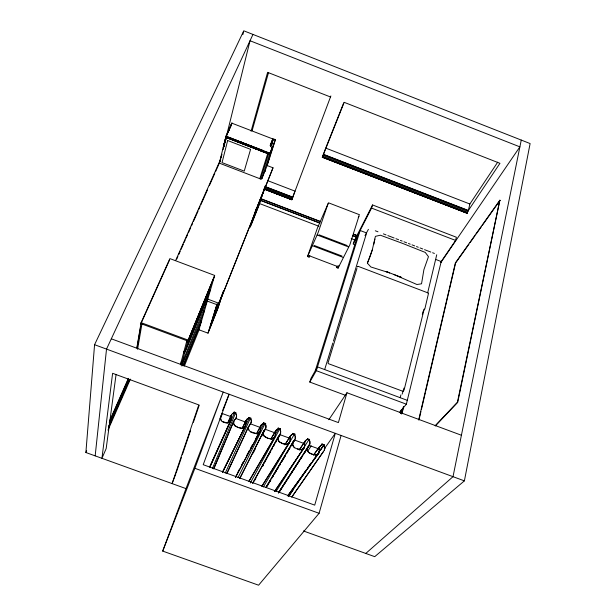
<?xml version="1.0" encoding="UTF-8"?>
<svg xmlns="http://www.w3.org/2000/svg" width="616" height="616" viewBox="0 0 616 616"><rect width="100%" height="100%" fill="white"/><g stroke="black" fill="none" stroke-linecap="round" stroke-linejoin="round"><path stroke-width="0.92" d="M318.734 452.221L323.585 445.122L324.794 448.34L324.17 450.488L291.845 497.05M223.57 146.793L223.423 147.162L224.532 144.498L224.401 145.03M225.148 140.256L225.849 138.608M272.187 140.748L272.826 140.995C272.041 136.798 278.532 141.387 273.435 139.27L270.77 145.992M341.095 435.474L319.096 513.297L258.597 585.2L162.709 551.097L194.879 468.306L223.223 392.076L185.994 488.611L85.886 452.521L94.571 344.706L243.767 30.8L530.114 143.559L464.387 480.865L374.721 556.664L303.388 530.946M264.749 171.41L264.888 170.971M95.172 455.863L106.522 349.103L252.968 34.427M116.078 374.374L106.175 448.571L101.94 458.304L112.605 373.304L198.799 404.912L172.087 483.599L175.86 473.75M319.311 451.051L318.68 453.207L288.257 495.056M264.364 172.318L264.68 171.487L264.549 171.903M307.446 447.894L307.376 450.242L308.477 452.39M304.666 445.738L304.011 447.894L274.366 491.63M136.814 347.986L141.102 322.668L169.893 258.597L214.661 275.429L214.36 276.453L187.857 341.048L140.941 323.646L169.685 259.659M137.175 347.17L140.679 326.557M140.995 324.686L141.318 322.815M295.318 438.838L295.002 435.389M137.591 349.264L141.919 324.016M289.951 436.867L289.882 439.27M289.99 440.417L289.405 442.635L261.946 486.209M398.875 276.392L401.124 277.246L386.086 271.517L389.659 272.88L370.909 266.99L367.367 263.171L372.272 249.95L375.398 236.359L380.365 235.212L402.995 243.559L425.248 252.414L428.467 256.672L423.893 269.669L421.544 283.814L416.932 284.507L393.609 274.382M279.395 435.42L280.65 433.518L280.357 430.076M275.175 432.702L275.775 430.507L277.508 429.029M275.275 435.088L274.582 437.229L248.995 481.119M260.46 427.365L261.076 425.171L262.832 423.7M250.35 418.464L250.982 418.303L250.319 418.418C253.268 421.875 249.08 424.578 248.302 427.689C248.102 432.263 253.515 433.264 257.026 433.787C259.967 433.364 261.099 429.922 260.345 427.35M250.982 419.411C253.438 423.554 246.485 425.841 248.864 429.953M248.117 418.364C243.435 420.22 248.032 427.681 242.196 428.42L238.192 427.596L234.588 425.633L233.549 423.5L233.726 421.175L213.66 468.899M249.264 418.133C245.545 418.641 245.599 422.73 245.645 425.548L222.476 472.518M521.259 140.071L453.014 476.676L365.788 553.445M466.82 212.782L466.836 213.244L467.151 212.89L322.445 156.888L322.314 157.273L344.175 102.333L499.953 163.325L468.368 210.472L323.462 154.339M236.583 416.339L235.828 418.457L234.257 420.143L214.129 468.052M435.119 425.772L457.411 402.24L499.838 200.215L457.719 402.356L435.412 425.887M224.27 144.953L224.224 145.184A6.222 0.547 -70.3 0 0 224.655 144.483M233.834 421.221L233.664 423.485L234.681 425.564L238.23 427.489M231.585 414.476L230.808 416.639L230.838 420.181L209.948 466.597M236.167 412.913L234.088 412.05L234.511 412.674C231.578 413.059 230.353 416.447 231.077 419.034M373.735 244.552L374.913 239.1M221.745 414.83L221.059 415.361M418.711 419.866L455.363 262.924L499.838 200.215M322.353 157.142L467.105 213.097L467.367 211.966M418.98 419.966L420.944 411.557M421.382 409.694L425.302 392.877M425.741 391.006L449.28 290.105M449.718 288.242L455.601 263.017L468.953 244.206M467.105 213.097L468.322 210.687L469.869 204.011L497.72 162.162M242.881 34.535L243.543 31.732M440.594 262.447L455.617 240.433L456.379 237.237L372.557 204.951L354.215 240.925L353.253 243.959L355.039 244.644M399.384 412.566L406.352 404.181L441.21 261.546L435.604 259.398M401.624 414.037L403.457 406.568M401.986 413.652L403.588 407.137M231.809 123.724L231.993 122.907L225.98 136.213L219.335 163.14L260.599 178.987A1.078 0.839 19.4 0 0 261.839 178.74L267.067 165.796L275.406 139.709L273.465 144.46M219.835 162.023L220.875 157.819M223.916 145.268L223.215 147.848M224.671 142.273L225.356 139.478M225.772 137.137L227.165 137.822L225.887 137.322L226.134 136.251M221.267 157.049L221.96 154.262M223.108 149.603L224.486 144.021M224.825 142.72L250.027 40.741L519.881 146.862L440.856 262.547M225.017 142.55L225.163 141.957L223.947 145.191M225.772 139.486L225.725 140.063M400.492 413.221L401.416 409.486M400.646 413.328L401.57 409.594M228.575 130.892L228.805 129.953L228.644 131.062M229.198 129.822L229.36 128.713L228.698 130.939M229.129 129.653L229.922 127.474M230.184 127.304L230.476 126.241L230.238 127.181M230.307 127.35L230.415 126.365M400.192 397.697L400.893 394.91M403.981 388.088L402.163 394.132M422.314 314.376L423.007 311.573M427.65 292.916L436.736 254.762M424.208 309.016L404.135 389.866L403.126 391.368L328.22 363.602L328.097 362.678L356.941 268.453M230.738 126.064L231.1 125.179M230.861 126.118L231.023 125.002M231.285 124.84L231.578 123.778M180.357 364.865L186.879 340.687M225.002 140.471L225.24 139.778M181.343 364.972L207.723 299.468L210.687 289.189L184.654 352.806L182.074 362.293L181.143 361.946M184.9 351.905L187.603 341.988L214.068 277.477L210.972 288.211L184.9 351.905L183.945 351.551M187.857 341.048L214.661 275.429M251.074 131.223L267.613 72.349L330.507 96.982M198.237 319.327L201.139 308.978M252.129 130.669L268.545 72.511M461.415 435.243L346.962 392.746L338.392 422.599L111.319 338.808M200.431 321.475L201.37 321.498L198.745 330.592L184.361 366.058M183.26 365.812L201.617 320.636L204.35 311.172L203.395 311.149M207.453 300.408L204.612 310.272L181.889 366.035M322.307 157.28L466.882 213.228M324.663 369.569L332.832 342.989M333.395 341.156L366.612 232.971L360.137 230.492L316.308 370.678L309.802 382.066L345.653 395.372M199.037 329.822L208.023 333.156L217.155 303.58M217.009 304.497L208.878 330.823L217.825 308.362L222.861 292.261M270.208 145.592L272.919 138.746L270.231 145.261L271.972 148.109L271.61 149.249M353.253 243.959L371.579 208.093L372.557 204.951M206.814 300.901L218.349 305.213L273.011 167.798L266.79 165.404M223.462 290.744L218.118 307.8L208.023 333.156M315.276 370.778L357.811 235.05M259.79 178.671L267.791 153.353M309.802 382.066L310.965 378.347L317.486 366.897L407.284 400.338M260.599 178.987L268.445 154.192A1.117 0.855 19.6 0 0 269.723 153.954L261.839 178.74M270.17 152.537L269.816 153.669A0.901 0.685 19.7 0 1 268.715 153.985L269.077 152.845A0.901 0.685 19.7 0 0 270.17 152.537L271.972 148.109M264.179 172.826L264.572 171.826M264.811 171.263L265.065 170.54L264.449 172.064M268.137 161.885L267.213 164.78M268.476 160.799L269.169 158.659M269.862 156.487L269.554 157.465M270.208 155.378L270.524 154.393M270.909 153.184L271.271 152.098M272.334 148.772L271.233 152.191M273.08 146.423L272.295 148.864M273.404 145.391L274.089 143.251M358.235 217.417L359.082 215.708L349.834 244.883L338.069 268.137L336.544 267.56L336.952 266.297L309.509 255.871L309.078 257.126L307.546 256.549L317.356 228.205L328.467 202.803L359.559 214.745M338.069 268.137L338.923 265.465M255.702 210.279L250.173 227.312L258.82 205.613L265.388 185.539M256.78 207.269L250.989 225.094L258.643 205.867L264.272 188.673M372.272 249.95L370.524 255.294A172.087 136.251 16.1 0 1 367.367 263.171M273.011 167.798L218.349 305.213M176.168 472.849L181.389 457.511M182.313 454.8L190.614 430.438M193.378 422.314L199.222 405.166M221.013 157.357L221.283 156.649L221.005 157.273M328.035 203.78L318.064 232.748L307.546 256.549M225.179 141.565L223.978 144.806A5.883 0.516 -70.3 0 1 224.879 141.488M322.407 157.08L325.394 148.995M291.784 199.776L264.326 188.866M219.011 302.695L219.958 300.177M217.895 306.791L212.836 319.473M261.715 195.557L257.835 205.475M259.321 202.887L255.001 213.714M292.238 198.583L291.807 199.715L264.226 189.197M292.1 198.953L295.018 191.145L267.529 180.58M162.709 551.097L185.994 488.611M271.995 148.387L273.504 144.344L271.648 143.628M330.877 95.957L291.83 199.669L264.249 189.058M322.838 155.979L322.607 156.572L467.413 212.635M226.234 137.73L226.48 137.114M218.703 303.534L214.853 312.959M210.826 324.517L219.85 301.871M253.284 218.018L260.999 198.683M343.674 102.98L325.718 148.102L469.869 204.011M216.293 306.83L217.317 304.25M214.876 311.403L217.702 304.319M212.82 318.041L221.937 295.218M255.979 209.917L263.063 192.177M222.522 410.641L229.098 394.232L203.226 464.703L314.714 505.135L335.312 433.341L324.216 448.933M220.089 418.926L221.868 414.514M220.158 419.011L221.945 414.599M183.391 365.735L201.37 321.498M269.685 154.069L272.026 148.279M270.747 146.108L272.518 141.749M268.715 153.985L263.109 151.821L264.187 151.598L268.992 153.184M184.346 350.997L183.622 352.76L184.654 352.806M263.001 151.651L261.084 150.797L263.001 151.651L263.486 150.704L261.492 149.934L261.038 150.889M264.187 151.598L268.206 152.876M187.256 340.217L186.54 341.949L187.603 341.988M260.876 150.828L261.323 149.873L259.813 149.288L259.367 150.242L260.876 150.828L261.323 149.873M259.197 150.181L257.727 149.503L259.197 150.181L259.644 149.226L258.096 148.733L257.688 149.596M259.367 150.242L260.915 150.735M212.574 468.191L235.505 413.143C237.576 415.384 236.513 418.526 234.357 420.204M227.165 137.822L227.574 136.844L226.157 136.298L225.887 137.322M227.335 137.884L227.743 136.914L229.352 137.53L228.936 138.5L227.335 137.884L228.936 138.5M257.519 149.534L256.048 148.856L257.519 149.534L257.965 148.571L256.456 147.994L256.01 148.949M258.096 148.733L257.727 149.503M255.84 148.887L254.37 148.21L255.84 148.887L256.287 147.925L254.77 147.339L254.331 148.302M229.106 138.569L229.514 137.591L231.039 138.177L230.623 139.154L229.106 138.569L230.623 139.154M252.483 147.586L250.974 147.008L252.483 147.586L252.922 146.631L251.413 146.046L250.974 147.008M252.652 147.655L254.162 148.24L252.652 147.655L253.091 146.693L254.562 147.37M230.792 139.216L231.2 138.246L232.725 138.831L232.309 139.801L230.792 139.216L232.347 139.709M250.804 146.939L249.295 146.362L250.804 146.939L251.243 145.977L249.726 145.399L249.295 146.362M249.126 146.292L247.609 145.707L249.126 146.292L249.557 145.33L248.048 144.745L247.609 145.707M232.471 139.871L232.886 138.893L234.403 139.478L233.988 140.456L232.471 139.871L233.988 140.456M247.447 145.645L245.93 145.06L247.447 145.645L247.878 144.683L246.362 144.098L245.93 145.06M234.157 140.517L234.573 139.547L236.09 140.132L235.674 141.102L234.157 140.517L235.674 141.102M245.761 144.999L244.252 144.413L245.761 144.999L246.192 144.029L244.683 143.451L244.252 144.413M242.404 143.697L240.887 143.112L242.404 143.697L242.827 142.735L241.31 142.15L240.887 143.112M242.573 143.767L244.082 144.344L242.573 143.767L242.997 142.796L244.475 143.474M235.843 141.164L236.259 140.194L237.776 140.779L237.352 141.749L235.843 141.164L237.352 141.749M240.717 143.051L241.149 142.08L239.632 141.495L239.208 142.465L240.717 143.051L241.149 142.08M239.462 141.434L239.039 142.404L237.522 141.819L237.945 140.848L239.424 141.526M239.039 142.404L237.522 141.819M239.208 142.465L240.764 142.958M108.855 425.995L129.368 379.356M108.647 426.95L129.529 379.448M107.977 430.13L130.384 379.125M109.379 421.475L128.39 378.355M109.255 422.468L128.636 378.494M176.746 259.074L177.909 256.449M178.686 254.701L180.234 251.205M181.012 249.457L183.337 244.213M184.115 242.465L185.277 239.847M186.055 238.099L187.611 234.604M188.388 232.856L190.714 227.612M191.491 225.864L192.654 223.238M193.432 221.49L198.09 211.003M198.868 209.255L200.031 206.63M200.808 204.882L207.4 190.028M209.34 185.655L214.776 173.419M215.508 171.772L220.405 160.738M175.622 260.537L220.759 158.959M227.935 422.499L231.046 415.5M228.043 422.538L231.162 415.546M309.078 257.126L309.833 255.432M324.262 450.558L324.901 448.348L324.355 446.046M225.903 137.183L226.696 134.996M226.465 135.928L226.842 134.758M225.117 140.017L225.895 138.438M224.925 141.226L225.903 138.962M224.686 142.003L225.818 139.316M85.886 452.521L86.671 450.766M224.355 143.043L225.287 140.879M224.17 143.782L225.225 141.156M224.024 144.375L225.271 141.518M223.877 144.96L225.194 141.811M223.808 145.253L224.663 143.42M223.847 145.43L224.57 143.774M223.647 146.4L224.663 143.967M223.323 147.563L224.109 145.807M244.082 144.344L244.514 143.382M287.772 495.888L318.772 453.276C320.043 450.412 317.925 445.46 322.461 444.706M231.839 123.608L225.687 137.376L267.69 153.584M209.848 466.558L230.723 420.143L229.422 421.991L227.319 422.93L222.314 421.56M321.352 444.945L319.219 447.486L319.188 449.896M209.833 467.428L234.511 412.674M225.248 473.065L250.235 418.495M308.955 439.739L309.571 439.578L308.924 439.693C312.404 443.512 306.66 446.369 307.484 450.219M304.265 453.284L309.956 444.144L309.609 440.694M274.99 490.89L304.104 447.955C305.567 445.299 303.318 441.364 306.768 439.647M216.924 306.275L217.587 304.835M305.821 440.278L304.604 442.18L304.55 444.583M226.75 473.596L248.533 426.542M226.842 473.635L248.641 426.58M254.162 148.24L254.608 147.278M290.814 446.384L294.733 439.816C292.022 441.71 291.845 446.023 294.671 447.87M295.295 436.528C296.358 439.901 291.799 441.557 292.785 444.898C293.693 448.594 298.121 449.28 301.309 449.819L304.104 447.955M261.862 486.155L289.79 441.541M291.199 434.965L290.059 436.906L290.105 440.432M250.296 483.06L279.602 429.152C283.807 433.525 274.697 437.329 279.017 441.718L282.613 443.674L286.579 444.49L289.312 442.565M279.425 435.381L277.955 438.407L279.102 441.649L282.652 443.566L286.555 444.375M249.08 481.173L274.674 437.298L275.39 435.096L275.067 432.694M275.383 431.585L276.615 429.737L278.64 428.798M242.034 428.62L245.823 420.859M242.142 428.659L245.93 420.897M222.8 471.625L245.538 425.51M222.622 472.025L249.241 418.025L248.802 417.509L249.241 418.025M238.015 477.639L264.934 423.831L265.673 423.639L265.019 423.754C268.976 428.266 260.106 431.862 264.326 436.297L267.875 438.222L271.795 439.031M263.417 431.939L265.95 428.182L265.689 424.747M260.676 426.249L261.931 424.409L263.971 423.469M336.544 267.56L337.383 265.896M239.678 478.54L263.817 430.853M239.763 478.593L263.918 430.923M253.199 453.076L255.363 448.802M261.877 435.989L265.342 429.16M230.838 420.181L229.491 422.075L227.343 423.038C224.185 422.923 219.935 421.413 220.266 417.54M364.98 235.659L368.399 229.345M263.109 151.821L263.671 150.758M256.603 433.602L261.076 425.171M256.695 433.664L261.176 425.24M238.115 471.533L239.016 469.846M241.734 464.772L243.551 461.392M246.723 455.478L249.441 450.404M250.35 448.718L252.614 444.49M255.332 439.416L258.05 434.349M260.322 430.122L263.948 423.361L263.502 422.846L263.948 423.361M235.435 477.254L259.813 431.878M235.52 477.308L259.913 431.947L260.545 428.513M252.668 483.198L278.555 436.197M252.752 483.26L278.648 436.259M254.485 480.803L255.879 478.278M262.385 466.489L263.317 464.803M264.249 463.117L267.036 458.065M267.968 456.387L270.755 451.328M271.687 449.649L272.619 447.963M273.543 446.277L274.474 444.598M275.406 442.912L276.338 441.225M277.269 439.547L280.057 434.488M262.478 466.551L263.402 464.864M277.362 439.608L280.149 434.557M270.994 438.815L275.775 430.507M271.086 438.877L275.876 430.576M275.26 434.457L278.617 428.69L278.17 428.166L278.617 428.69M263.317 487.04L294.24 434.465L294.902 435.435M265.927 487.348L293.255 441.526M266.012 487.41L293.347 441.595M266.774 486.609L270.694 480.041M271.679 478.401L273.15 475.937M274.128 474.297L278.055 467.729M279.033 466.089L280.511 463.625M281.489 461.985L285.416 455.417M287.865 451.305L286.394 453.769L287.957 451.374M288.85 449.665L289.828 448.025M267.344 485.847L268.822 483.391M269.8 481.743L270.786 480.103M272.257 477.639L273.235 475.999M274.705 473.535L276.184 471.071M277.161 469.43L278.147 467.79M279.618 465.326L280.596 463.686M282.074 461.222L285.508 455.478M288.942 449.734L289.92 448.086M291.399 445.63L294.833 439.878M284.908 444.737L290.444 435.828M285 444.806L290.544 435.897L292.153 434.342M275.999 491.591L308.847 439.77M278.363 492.808L307.923 446.846M278.447 492.869L309.478 445.191M278.64 492.862L302.61 455.648M303.65 454.023L309.386 445.129M279.248 492.115L282.89 486.447M283.938 484.83L286.024 481.597M287.064 479.98L289.674 475.937M290.714 474.312L292.8 471.078M293.84 469.461L296.45 465.419M297.49 463.802L299.576 460.56M300.616 458.943L302.702 455.709M467.005 213.113L322.422 157.018M299.214 449.919L305.082 441.141M299.307 449.98L305.182 441.202M307.523 451.459L311.257 445.907M328.844 419.719L346.962 392.746M288.542 496.404L311.727 462.477M312.805 460.899L316.039 456.163M288.719 496.327L293.077 489.99M320.32 450.404L324.078 444.837M291.784 496.973L323.539 451.428M288.126 495.895L306.167 470.077M307.808 467.729L311.088 463.04M318.749 452.09L324.193 444.775L321.991 443.959M470.07 242.635L475.075 235.582M476.183 234.018L481.196 226.965M482.305 225.394L500.107 200.323M313.552 455.001L319.689 446.438M313.652 455.062L319.789 446.508M357.265 266.959L357.834 266.374M318.68 453.207L317.101 454.785M318.772 453.276L316.008 455.147L311.003 453.784M304.011 447.894L301.278 449.711L297.389 448.91M289.405 442.635L287.687 444.136M274.582 437.229L271.818 439.146L267.837 438.33L264.241 436.367L263.086 433.048M274.674 437.298L272.934 438.792M245.022 426.518L242.173 428.305L239.378 427.75M221.159 415.43L221.637 414.876M259.059 432.725L257.003 433.672L250.396 431.724M232.455 413.713L234.534 412.789L234.08 412.158L235.22 412.42M323.685 445.075L324.139 444.868M306.822 439.755L307.885 439.416M292.207 434.449L293.278 434.111M423.446 310.518L424.848 308.916L428.559 293.124L358.058 266.312M263.209 151.59L264.279 151.367M180.827 363.101L181.835 363.155M313.228 454.485L315.977 455.032M248.81 417.394L251.043 418.218M263.509 422.73L265.735 423.546M278.178 428.058L280.395 428.875M292.808 433.371L295.025 434.18M307.415 438.669L309.625 439.485M194.879 468.306L319.096 513.297M221.483 413.228L231.37 416.855M235.866 418.503L245.761 422.129M250.258 423.777L260.152 427.412M265.55 429.39L275.444 433.017M279.941 434.665L289.836 438.292M294.332 439.94L304.219 443.566M308.716 445.214L318.611 448.848M94.571 344.706L464.387 480.865M141.102 322.668L188.111 340.101M200.762 320.32L201.617 320.636M316.308 370.678L406.352 404.181M207.369 298.968L218.95 303.303M314.252 245.484L341.942 256.025M312.458 245.707L343.312 257.457M261.115 198.775L320.428 221.467M353.676 234.188L357.272 235.566M261.184 199.006L320.382 221.652M353.569 234.35L357.157 235.728M260.583 200.308L319.85 222.977M353.084 235.682L356.672 237.06M260.63 200.462L319.82 223.1M353.007 235.789L356.595 237.16M258.889 203.311L318.934 226.265M351.197 238.592L354.785 239.963M319.019 234.781L347.201 245.538M317.194 234.989L348.602 246.977M265.15 186.548L292.777 197.143M265.072 186.74L292.7 197.336M264.734 187.649L292.361 198.244M375.306 230.784L377.993 231.809M383.368 233.872L386.055 234.904M387.841 235.589L394.109 237.992M395.903 238.677L398.583 239.709M400.377 240.394L402.171 241.079M403.957 241.765L406.645 242.796M408.431 243.482L410.225 244.167M412.012 244.852L414.699 245.884M416.493 246.569L418.279 247.255M420.073 247.948L422.761 248.972M424.547 249.665L430.815 252.067M432.609 252.752L434.395 253.438M264.395 188.604L292.007 199.191M264.287 188.989L291.869 199.561M229.753 128.582L229.991 127.651M228.02 132.132L228.251 131.2L228.089 132.309M227.812 132.494L227.527 133.556M225.98 136.213L269.077 152.845M267.606 153.869L268.445 154.192M371.579 208.093L455.617 240.433M323.385 154.547L468.322 210.687M323.015 155.517L467.944 211.642M231.832 123.161L272.857 138.97M272.68 139.539L273.319 139.794M231.524 123.893L230.792 125.941M312.104 454.231L308.916 452.629L310.818 453.684M307.892 451.328L308.562 452.313M221.444 420.774L220.382 417.556M236.251 414.067L236.629 415.184M227.65 140.525L222.03 162.616L244.229 171.125L250.581 149.349L227.65 140.525M322.438 444.598L321.983 444.074L322.438 444.598M307.861 439.3L307.415 438.785L307.861 439.3M293.255 434.003L292.808 433.479L293.255 434.003M294.879 434.226L294.325 434.395L294.879 434.226M280.241 428.913L279.687 429.082L280.241 428.913"/></g></svg>
